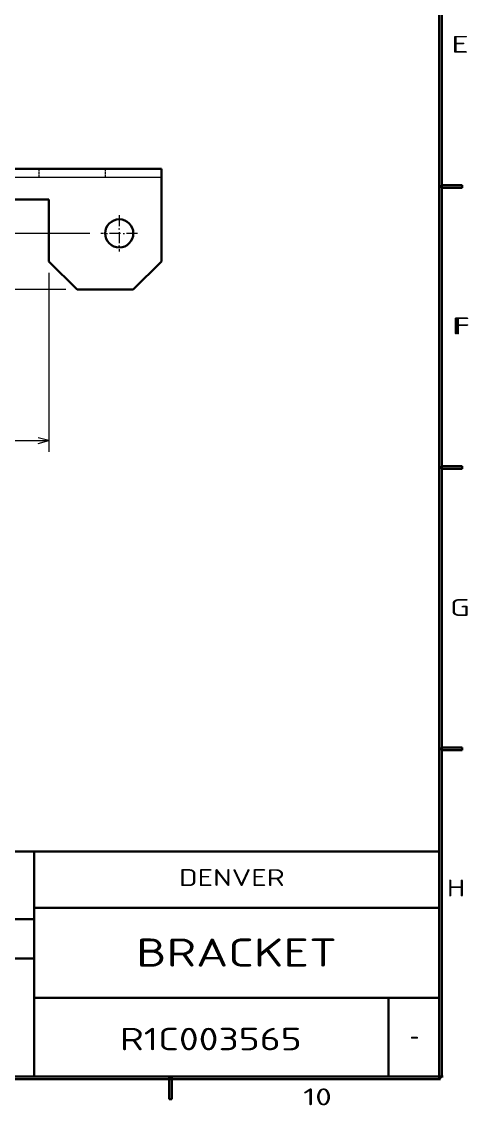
# Model space of a CAD drawing. Extents: x 23 to 587, y 4 to 413.
# Drawn here: x 505.5 to 584.9, y 5.1 to 197.8 of the extents above; entities that cross this region are included whole.
import ezdxf
from ezdxf.enums import TextEntityAlignment as Align

# ---------------------------------------------------------------- set-up
doc = ezdxf.new("R2010")
doc.units = 0
doc.linetypes.add('DASHDOT', pattern=[18.5, 12, -3, 0.5, -3])
doc.linetypes.add('DASHED', pattern=[15, 12, -3])
doc.layers.get('0').update_dxf_attribs({"lineweight": 13})
doc.layers.add('3', color=7, linetype='Continuous', lineweight=13)
doc.layers.add('5', color=7, linetype='Continuous', lineweight=13)
doc.styles.get("Standard").update_dxf_attribs({"font": 'isocp.shx'})

# ---------------------------------------------------------------- blocks, each defined once
blk = doc.blocks.new('BLOCK583')
at = {"layer": '5', "color": 7, "lineweight": 13}
blk.add_text('BRACKET', height=5, dxfattribs=at).set_placement((525.9, 29.78), (561.6, 29.78), align=Align.FIT)
blk = doc.blocks.new('BLOCK584')
at = {"layer": '5', "color": 7, "lineweight": 13}
blk.add_text('R1C003565', height=4, dxfattribs=at).set_placement((523.01, 14.9), (555.31, 14.9), align=Align.FIT)
blk = doc.blocks.new('BLOCK586')
at = {"color": 7, "lineweight": 13}
blk.add_text('-', height=3.5, dxfattribs=at).set_placement((574.53, 15.75), (576.16, 15.75), align=Align.FIT)
blk = doc.blocks.new('BLOCK610')
at = {"layer": '3', "color": 7, "lineweight": 13}
blk.add_text('E', height=3, dxfattribs=at).set_placement((581.95, 192.26), (584.99, 192.26), align=Align.FIT)
blk = doc.blocks.new('BLOCK611')
at = {"layer": '3', "color": 7, "lineweight": 13}
blk.add_text('F', height=3, dxfattribs=at).set_placement((582.46, 142.19), (585.2, 142.19), align=Align.FIT)
blk = doc.blocks.new('BLOCK612')
at = {"layer": '3', "color": 7, "lineweight": 13}
blk.add_text('H', height=3, dxfattribs=at).set_placement((581.12, 42.26), (584.35, 42.26), align=Align.FIT)
blk = doc.blocks.new('BLOCK613')
at = {"layer": '3', "color": 7, "lineweight": 13}
blk.add_text('G', height=3, dxfattribs=at).set_placement((581.67, 92.13), (585.21, 92.13), align=Align.FIT)
blk = doc.blocks.new('BLOCK614')
at = {"layer": '3', "color": 7, "lineweight": 13}
blk.add_text('F', height=3, dxfattribs=at).set_placement((582.1, 142.19), (584.84, 142.19), align=Align.FIT)
blk = doc.blocks.new('BLOCK624')
at = {"layer": '3', "color": 7, "lineweight": 13}
blk.add_text('10', height=3, dxfattribs=at).set_placement((555.59, 5.12), (560.66, 5.12), align=Align.FIT)
blk = doc.blocks.new('BLOCK626')
at = {"layer": '5', "color": 7, "lineweight": 13}
blk.add_text('DENVER', height=3, dxfattribs=at).set_placement((533.49, 44.11), (552.29, 44.11), align=Align.FIT)
blk = doc.blocks.new('BLOCK685')
at = {"layer": '3', "color": 7, "lineweight": 5}
blk.add_solid([(580.01, 168.74), (580.01, 168.26), (583.81, 168.74), (583.81, 168.26)], dxfattribs=at)
blk = doc.blocks.new('BLOCK686')
at = {"layer": '3', "color": 7, "lineweight": 5}
blk.add_solid([(580.01, 168.74), (580.01, 168.26), (583.81, 168.74), (583.81, 168.26)], dxfattribs=at)
blk = doc.blocks.new('BLOCK687')
at = {"layer": '3', "color": 7, "lineweight": 5}
blk.add_solid([(580.01, 68.74), (580.01, 68.26), (583.81, 68.74), (583.81, 68.26)], dxfattribs=at)
blk = doc.blocks.new('BLOCK690')
at = {"layer": '3', "color": 7, "lineweight": 5}
blk.add_solid([(580.01, 118.26), (580.01, 118.74), (583.81, 118.26), (583.81, 118.74)], dxfattribs=at)
blk = doc.blocks.new('BLOCK699')
at = {"layer": '3', "color": 7, "lineweight": 5}
blk.add_solid([(532.21, 10), (531.73, 10), (532.21, 6.2), (531.73, 6.2)], dxfattribs=at)
blk = doc.blocks.new('BLOCK735')
at = {"color": 7, "lineweight": 13}
for p, q in [((130, -7), (130, -38.85)), ((210, -7), (210, -38.85)), ((130, -36.85), (210, -36.85))]:
    blk.add_line(p, q, dxfattribs=at)
for points in [[(131.93, -36.33), (130, -36.85), (131.93, -37.36)], [(208.07, -37.36), (210, -36.85), (208.07, -36.33)]]:
    blk.add_lwpolyline(points, dxfattribs=at)
blk.add_text('80', height=3.5, dxfattribs=at).set_placement((166.77, -34.85), (173.23, -34.85), align=Align.FIT)
blk = doc.blocks.new('BLOCK737')
at = {"color": 7, "lineweight": 13}
blk.add_line((217.25, 0), (-246.21, 0), dxfattribs=at)
blk = doc.blocks.new('BLOCK738')
at = {"color": 7, "lineweight": 13}
blk.add_line((213, -10), (-254.97, -10), dxfattribs=at)
blk = doc.blocks.new('BLOCK742')
at = {"color": 7, "linetype": 'DASHDOT', "lineweight": 13, "ltscale": 0.1625}
for p, q in [((222.5, 3.25), (222.5, -3.25)), ((225.75, 0), (219.25, 0))]:
    blk.add_line(p, q, dxfattribs=at)
blk = doc.blocks.new('BLOCK745')
at = {"color": 7, "lineweight": 35}
for p, q in [((-230, 11.5), (230, 11.5)), ((210, 6), (130, 6))]:
    blk.add_line(p, q, dxfattribs=at)
at = {"color": 7, "linetype": 'DASHED', "lineweight": 13}
blk.add_line((-230, 10), (230, 10), dxfattribs=at)
at = {"color": 7, "lineweight": 13}
blk.add_line((-230, 10), (230, 10), dxfattribs=at)
at = {"color": 7, "linetype": 'DASHED', "lineweight": 13, "ltscale": 0.0375}
for p, q in [((208.2, 11.5), (208.2, 10)), ((220, 11.5), (220, 10))]:
    blk.add_line(p, q, dxfattribs=at)
at = {"color": 7, "lineweight": 35, "ltscale": 0.0375}
blk.add_line((230, 10), (230, 11.5), dxfattribs=at)
at = {"color": 7, "lineweight": 35, "ltscale": 0.375}
blk.add_line((230, -5), (230, 10), dxfattribs=at)
at = {"color": 7, "lineweight": 35, "ltscale": 0.275}
blk.add_line((210, 6), (210, -5), dxfattribs=at)
at = {"color": 7, "lineweight": 35, "ltscale": 0.176777}
for p, q in [((215, -10), (210, -5)), ((225, -10), (230, -5))]:
    blk.add_line(p, q, dxfattribs=at)
at = {"color": 7, "lineweight": 35, "ltscale": 0.25}
blk.add_line((215, -10), (225, -10), dxfattribs=at)
at = {"color": 7, "lineweight": 35}
blk.add_circle((222.5, 0), 2.5, dxfattribs=at)

msp = doc.modelspace()

# ---------------------------------------------------------------- linework, layer by layer
at = {"color": 7, "lineweight": 35}
for p, q in [((579.73, 50.24), (400.76, 50.24)), ((507.76, 10.24), (507.76, 50.24)), ((507.76, 40.24), (579.73, 40.24)), ((420.76, 38.24), (507.76, 38.24)), ((420.76, 31.24), (507.76, 31.24)), ((507.76, 24.24), (579.73, 24.24))]:
    msp.add_line(p, q, dxfattribs=at)
at = {"color": 7, "lineweight": 35, "ltscale": 0.353627}
msp.add_line((570.76, 10.09), (570.76, 24.24), dxfattribs=at)
at = {"layer": '3', "color": 7, "lineweight": 35}
for p, q in [((579.73, 9.76), (579.73, 406.76)), ((580.2, 407.24), (580.2, 10.24)), ((579.97, 9.76), (29.76, 9.76)), ((30.24, 10.24), (580.44, 10.24))]:
    msp.add_line(p, q, dxfattribs=at)
at = {"layer": '3', "color": 7, "lineweight": 35, "ltscale": 0.011875}
for p, q in [((580.01, 168.26), (580.01, 168.74)), ((580.01, 168.26), (580.01, 168.74)), ((583.81, 168.74), (583.81, 168.26)), ((583.81, 168.74), (583.81, 168.26)), ((580.01, 118.26), (580.01, 118.74)), ((583.81, 118.74), (583.81, 118.26)), ((583.81, 118.74), (583.81, 118.26)), ((580.01, 68.26), (580.01, 68.74)), ((583.81, 68.74), (583.81, 68.26)), ((531.73, 10), (532.21, 10)), ((532.21, 6.2), (531.73, 6.2))]:
    msp.add_line(p, q, dxfattribs=at)
at = {"layer": '3', "color": 7, "lineweight": 35, "ltscale": 0.095}
for p, q in [((580.01, 168.74), (583.81, 168.74)), ((580.01, 168.74), (583.81, 168.74)), ((583.81, 168.26), (580.01, 168.26)), ((583.81, 168.26), (580.01, 168.26)), ((580.01, 118.74), (583.81, 118.74)), ((583.81, 118.26), (580.01, 118.26)), ((580.01, 68.74), (583.81, 68.74)), ((583.81, 68.26), (580.01, 68.26)), ((531.73, 6.2), (531.73, 10)), ((532.21, 10), (532.21, 6.2))]:
    msp.add_line(p, q, dxfattribs=at)
at = {"layer": '3', "color": 7, "lineweight": 35, "ltscale": 0.016794}
for p, q in [((579.73, 9.76), (580.2, 10.24)), ((580.2, 10.24), (579.73, 9.76)), ((579.73, 9.76), (580.2, 10.24)), ((580.2, 10.24), (579.73, 9.76))]:
    msp.add_line(p, q, dxfattribs=at)

# ---------------------------------------------------------------- block references
at = {"lineweight": 0}
for name, p in [('BLOCK737', (300.39, 160.15)), ('BLOCK738', (300.39, 160.15)), ('BLOCK745', (300.39, 160.15)), ('BLOCK742', (300.39, 160.15)), ('BLOCK735', (300.39, 160.15)), ('BLOCK586', (0, 0))]:
    msp.add_blockref(name, p, dxfattribs=at)
at = {"layer": '3', "lineweight": 0}
for name in ['BLOCK610', 'BLOCK685', 'BLOCK686', 'BLOCK614', 'BLOCK611', 'BLOCK690', 'BLOCK613', 'BLOCK687', 'BLOCK612', 'BLOCK699', 'BLOCK624']:
    msp.add_blockref(name, (0, 0), dxfattribs=at)
at = {"layer": '5', "lineweight": 0}
for name in ['BLOCK626', 'BLOCK583', 'BLOCK584']:
    msp.add_blockref(name, (0, 0), dxfattribs=at)

doc.saveas('drawing.dxf')
